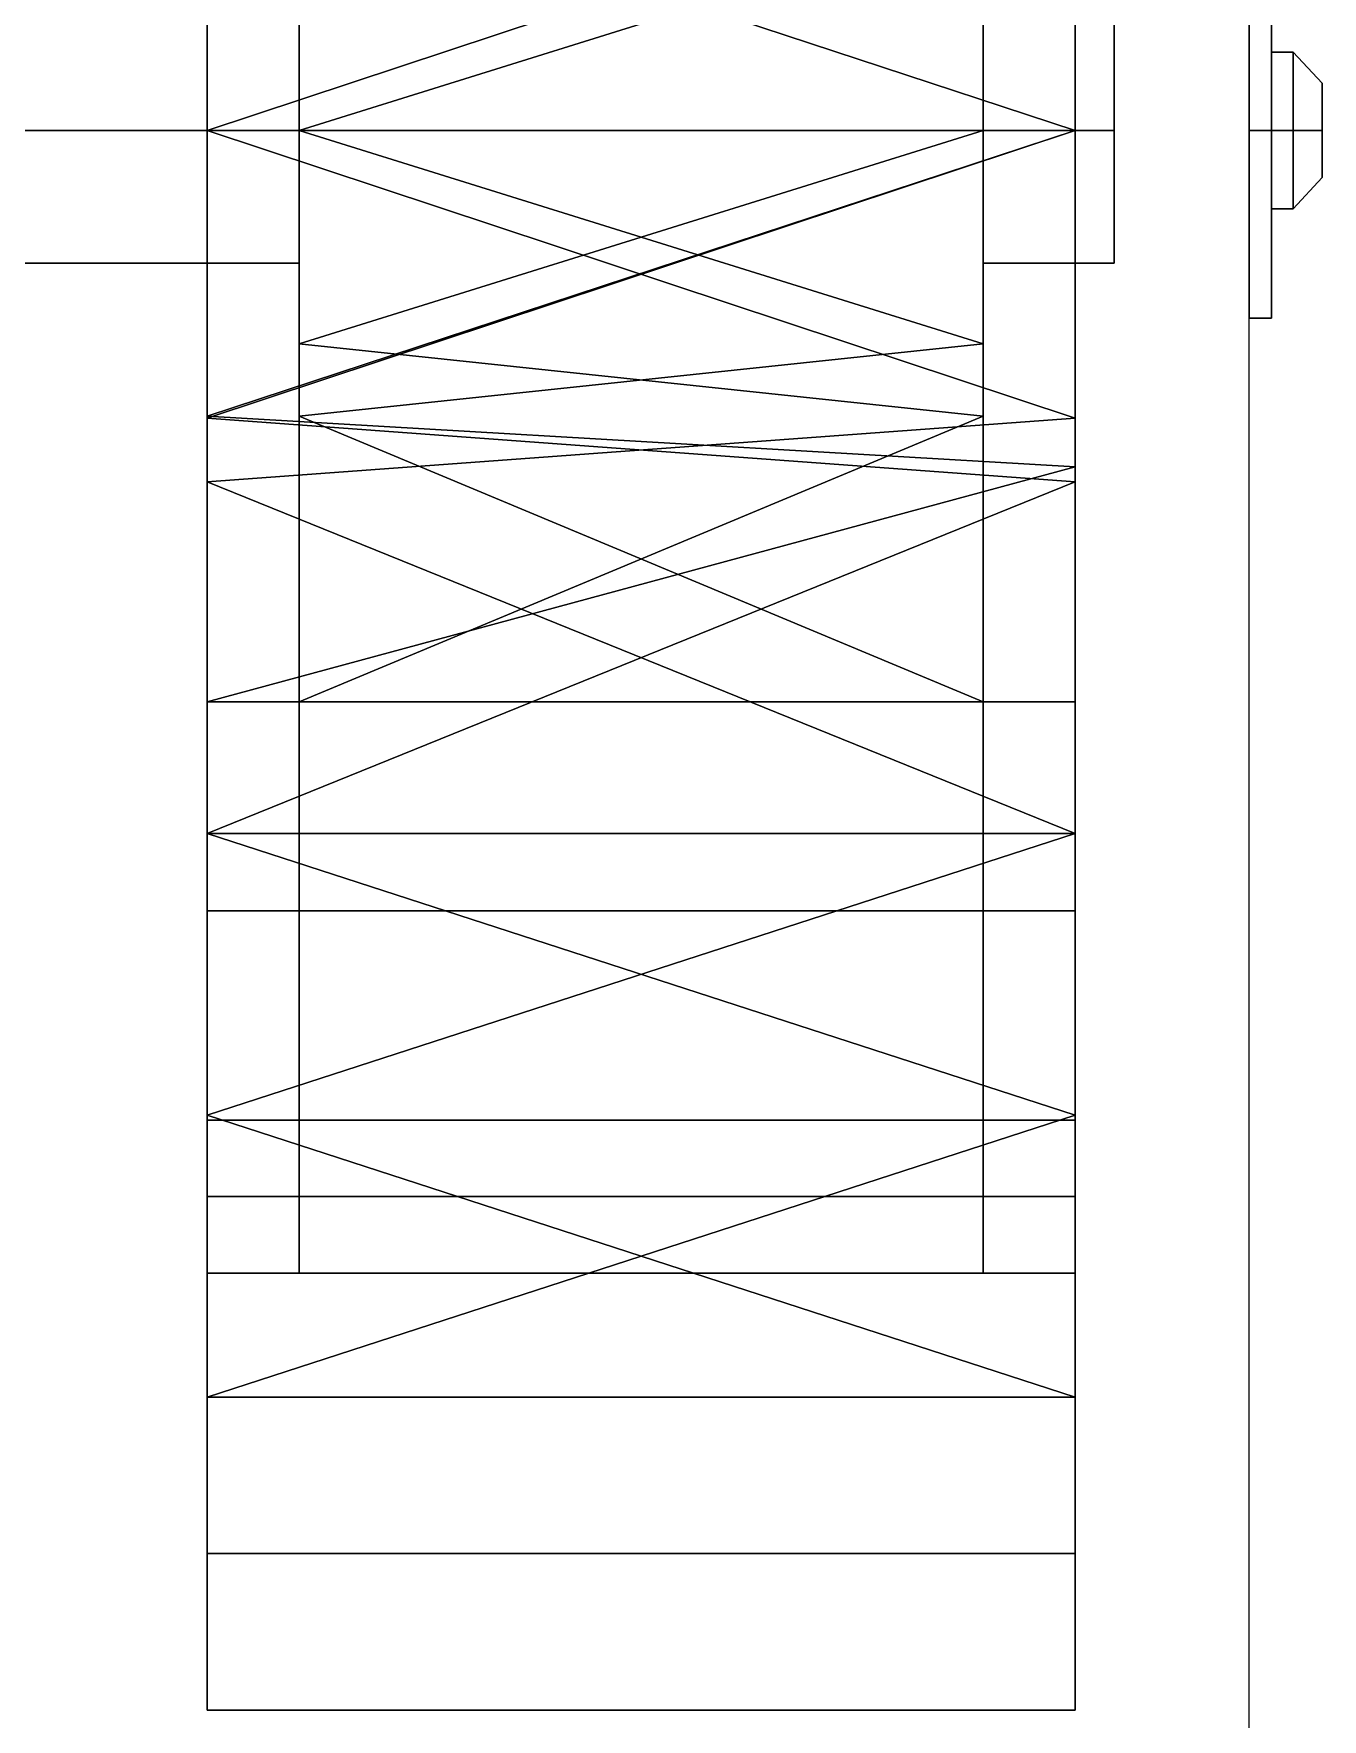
# Model space of a CAD drawing. Header units: millimetres. Extents: x -3 to 631, y -830 to 728.
# Drawn here: x 583 to 630.7, y -123.8 to -61.4 of the extents above; entities that cross this region are included whole.
import ezdxf

# ---------------------------------------------------------------- set-up
doc = ezdxf.new("R2010")
doc.units = ezdxf.units.MM
for name, color, linetype in [('IQ_200_2D', 1, 'Continuous'), ('IQ_200_3D', 1, 'Continuous'), ('IQ_BLACK_3D', 250, 'Continuous')]:
    doc.layers.add(name, color=color, linetype=linetype)

# ---------------------------------------------------------------- blocks, each defined once
blk = doc.blocks.new('TBX_WHEEL125 - TBX_WHEEL125-82163-_3D_')
at = {"layer": 'IQ_200_3D'}
mesh = blk.add_polyface(dxfattribs=at)
corners = [(-38.554, 55.65, 17.681), (-6.419, 55.65, 17.681), (-6.419, 76.809, 23.351), (-6.419, 92.299, 38.841), (-6.419, 97.968, 60), (-6.419, 92.299, 81.159), (-6.419, 76.809, 96.649), (-6.419, 55.65, 102.319), (-38.554, 55.65, 102.319), (-38.554, 76.809, 96.649), (-38.554, 92.299, 81.159), (-38.554, 97.968, 60), (-38.554, 92.299, 38.841), (-38.554, 76.809, 23.351), (-38.554, 68.113, 98.979), (-6.419, 66.229, 99.484), (-6.419, 84.554, 88.904), (-38.554, 84.554, 88.904), (-38.554, 95.134, 70.58), (-6.419, 95.134, 70.58), (-38.554, 68.113, 21.021), (-6.419, 66.229, 20.516), (-6.419, 84.554, 31.096), (-38.554, 84.554, 31.096), (-38.554, 95.134, 49.42), (-6.419, 95.134, 49.42)]
mesh.append_faces([[corners[k] for k in face] for face in [(9, 6, 14), (20, 2, 13), (2, 20, 21), (0, 21, 20)]], dxfattribs={"vtx0": -1, "vtx1": -1})
mesh.append_faces([[corners[k] for k in face] for face in [(16, 17, 10, 5), (19, 18, 11, 4), (18, 19, 5, 10), (6, 9, 17, 16), (22, 23, 13, 2), (24, 25, 4, 11), (23, 22, 3, 12), (14, 6, 15), (12, 3, 25, 24)]], dxfattribs={"vtx0": -1, "vtx2": -1})
mesh.append_faces([[corners[k] for k in face] for face in [(7, 8, 15)]], dxfattribs={"vtx1": -1})
mesh.append_faces([[corners[k] for k in face] for face in [(8, 14, 15)]], dxfattribs={"vtx1": -1, "vtx2": -1})
mesh.append_faces([[corners[k] for k in face] for face in [(0, 1, 21)]], dxfattribs={"vtx2": -1})
mesh = blk.add_polyface(dxfattribs=at)
corners = [(-9.827, 55.65, 17.681), (-35.146, 55.65, 17.681), (-35.146, 76.809, 23.351), (-35.146, 92.299, 38.841), (-35.146, 97.968, 60), (-35.146, 92.299, 81.159), (-35.146, 76.809, 96.649), (-35.146, 55.65, 102.319), (-9.827, 55.65, 102.319), (-9.827, 76.809, 96.649), (-9.827, 92.299, 81.159), (-9.827, 97.968, 60), (-9.827, 92.299, 38.841), (-9.827, 76.809, 23.351), (-35.146, 63.559, 100.199), (-9.827, 66.229, 99.484), (-9.827, 84.554, 88.904), (-35.146, 84.554, 88.904), (-35.146, 95.134, 70.58), (-9.827, 95.134, 70.58), (-9.827, 84.554, 31.096), (-35.146, 84.554, 31.096), (-9.827, 63.559, 19.801), (-35.146, 66.229, 20.516), (-35.146, 95.134, 49.42), (-9.827, 95.134, 49.42)]
mesh.append_faces([[corners[k] for k in face] for face in [(22, 23, 13), (23, 22, 1), (14, 15, 6), (2, 13, 23)]], dxfattribs={"vtx0": -1, "vtx1": -1})
mesh.append_faces([[corners[k] for k in face] for face in [(6, 15, 9), (14, 8, 15)]], dxfattribs={"vtx0": -1, "vtx2": -1})
mesh.append_faces([[corners[k] for k in face] for face in [(5, 17, 16, 10), (18, 5, 10, 19), (17, 6, 9, 16), (19, 11, 4, 18), (3, 24, 25, 12), (2, 21, 20, 13), (11, 25, 24, 4), (21, 3, 12, 20)]], dxfattribs={"vtx1": -1, "vtx3": -1})
mesh.append_faces([[corners[k] for k in face] for face in [(22, 0, 1), (14, 7, 8)]], dxfattribs={"vtx2": -1})
mesh = blk.add_polyface(dxfattribs=at)
corners = [(-35.146, 55.65, 17.681), (-35.146, 55.65, 54.329), (-35.146, 60.561, 57.164), (-35.146, 60.561, 62.836), (-35.146, 55.65, 65.671), (-35.146, 55.65, 102.319), (-35.146, 76.809, 96.649), (-35.146, 92.299, 81.159), (-35.146, 97.968, 60), (-35.146, 92.299, 38.841), (-35.146, 76.809, 23.351)]
mesh.append_faces([[corners[k] for k in face] for face in [(8, 2, 3)]], dxfattribs={"vtx0": -1, "vtx2": -1})
mesh.append_faces([[corners[k] for k in face] for face in [(3, 6, 7, 8), (2, 8, 9, 10)]], dxfattribs={"vtx0": -1, "vtx3": -1})
mesh.append_faces([[corners[k] for k in face] for face in [(1, 2, 10, 0)]], dxfattribs={"vtx1": -1})
mesh.append_faces([[corners[k] for k in face] for face in [(4, 5, 6, 3)]], dxfattribs={"vtx2": -1})
mesh = blk.add_polyface(dxfattribs=at)
corners = [(-9.827, 55.65, 54.329), (-9.827, 55.65, 17.681), (-9.827, 76.809, 23.351), (-9.827, 92.299, 38.841), (-9.827, 97.968, 60), (-9.827, 92.299, 81.159), (-9.827, 76.809, 96.649), (-9.827, 55.65, 102.319), (-9.827, 55.65, 65.671), (-9.827, 60.561, 62.836), (-9.827, 60.561, 57.164)]
mesh.append_faces([[corners[k] for k in face] for face in [(2, 10, 0, 1)]], dxfattribs={"vtx0": -1})
mesh.append_faces([[corners[k] for k in face] for face in [(9, 5, 6, 8)]], dxfattribs={"vtx0": -1, "vtx2": -1})
mesh.append_faces([[corners[k] for k in face] for face in [(7, 8, 6)]], dxfattribs={"vtx1": -1})
mesh.append_faces([[corners[k] for k in face] for face in [(3, 4, 10, 2)]], dxfattribs={"vtx1": -1, "vtx2": -1})
mesh.append_faces([[corners[k] for k in face] for face in [(4, 5, 9, 10)]], dxfattribs={"vtx1": -1, "vtx3": -1})
mesh = blk.add_polyface(dxfattribs=at)
corners = [(-45.824, 55.65, 51.964), (-45.824, 55.65, 57.102), (-45.824, 58.548, 60), (-45.824, 55.65, 62.898), (-45.824, 55.65, 68.036), (-45.824, 62.609, 64.018), (-45.824, 62.609, 55.982)]
mesh.append_faces([[corners[k] for k in face] for face in [(6, 1, 2, 5)]], dxfattribs={"vtx0": -1, "vtx2": -1})
mesh.append_faces([[corners[k] for k in face] for face in [(0, 1, 6)]], dxfattribs={"vtx1": -1})
mesh.append_faces([[corners[k] for k in face] for face in [(3, 4, 5, 2)]], dxfattribs={"vtx2": -1})
mesh = blk.add_polyface(dxfattribs=at)
corners = [(-45, 55.65, 51.964), (-45.824, 55.65, 51.964), (-45.824, 62.609, 55.982), (-45.824, 62.609, 64.018), (-45.824, 55.65, 68.036), (-45, 55.65, 68.036), (-45, 62.609, 64.018), (-45, 62.609, 55.982)]
mesh.append_faces([[corners[k] for k in face] for face in [(1, 2, 7, 0)]], dxfattribs={"vtx1": -1})
mesh.append_faces([[corners[k] for k in face] for face in [(2, 3, 6, 7)]], dxfattribs={"vtx1": -1, "vtx3": -1})
mesh.append_faces([[corners[k] for k in face] for face in [(3, 4, 5, 6)]], dxfattribs={"vtx3": -1})
mesh = blk.add_polyface(dxfattribs=at)
corners = [(-45, 55.65, 60), (-45, 55.65, 51.964), (-45, 62.609, 55.982), (-45, 62.609, 64.018), (-45, 55.65, 68.036)]
mesh.append_faces([[corners[k] for k in face] for face in [(1, 2, 0)]], dxfattribs={"vtx1": -1})
mesh.append_faces([[corners[k] for k in face] for face in [(3, 4, 0, 2)]], dxfattribs={"vtx2": -1})
mesh = blk.add_polyface(dxfattribs=at)
corners = [(-35.146, 55.65, 54.329), (-40, 55.65, 54.329), (-40, 60.561, 57.164), (-40, 60.561, 62.836), (-40, 55.65, 65.671), (-35.146, 55.65, 65.671), (-35.146, 60.561, 62.836), (-35.146, 60.561, 57.164)]
mesh.append_faces([[corners[k] for k in face] for face in [(1, 2, 7, 0)]], dxfattribs={"vtx1": -1})
mesh.append_faces([[corners[k] for k in face] for face in [(2, 3, 6, 7)]], dxfattribs={"vtx1": -1, "vtx3": -1})
mesh.append_faces([[corners[k] for k in face] for face in [(3, 4, 5, 6)]], dxfattribs={"vtx3": -1})
mesh = blk.add_polyface(dxfattribs=at)
corners = [(-40, 55.65, 54.329), (-40, 55.65, 60), (-40, 55.65, 65.671), (-40, 60.561, 62.836), (-40, 60.561, 57.164)]
mesh.append_faces([[corners[k] for k in face] for face in [(2, 3, 1)]], dxfattribs={"vtx1": -1})
mesh.append_faces([[corners[k] for k in face] for face in [(4, 0, 1, 3)]], dxfattribs={"vtx2": -1})
mesh = blk.add_polyface(dxfattribs=at)
corners = [(9.827, 55.65, 54.329), (-9.827, 55.65, 54.329), (-9.827, 60.561, 57.164), (-9.827, 60.561, 62.836), (-9.827, 55.65, 65.671), (9.827, 55.65, 65.671), (9.827, 60.561, 62.836), (9.827, 60.561, 57.164)]
mesh.append_faces([[corners[k] for k in face] for face in [(1, 2, 7, 0)]], dxfattribs={"vtx1": -1})
mesh.append_faces([[corners[k] for k in face] for face in [(2, 3, 6, 7)]], dxfattribs={"vtx1": -1, "vtx3": -1})
mesh.append_faces([[corners[k] for k in face] for face in [(3, 4, 5, 6)]], dxfattribs={"vtx3": -1})
mesh = blk.add_polyface(dxfattribs=at)
corners = [(-46.624, 55.65, 57.102), (-47.704, 55.65, 58.256), (-47.704, 57.393, 60), (-47.704, 55.65, 61.744), (-46.624, 55.65, 62.898), (-46.624, 58.548, 60)]
mesh.append_faces([[corners[k] for k in face] for face in [(2, 3, 4, 5), (5, 0, 1, 2)]], dxfattribs={"vtx3": -1})
mesh = blk.add_polyface(dxfattribs=at)
corners = [(-45.824, 55.65, 57.102), (-46.624, 55.65, 57.102), (-46.624, 58.548, 60), (-46.624, 55.65, 62.898), (-45.824, 55.65, 62.898), (-45.824, 58.548, 60)]
mesh.append_faces([[corners[k] for k in face] for face in [(2, 3, 4, 5), (5, 0, 1, 2)]], dxfattribs={"vtx3": -1})
mesh = blk.add_polyface(dxfattribs=at)
corners = [(-47.704, 55.65, 58.256), (-47.704, 55.65, 60), (-47.704, 55.65, 61.744), (-47.704, 57.393, 60)]
mesh.append_faces([[corners[k] for k in face] for face in [(1, 2, 3, 0)]])
mesh = blk.add_polyface(dxfattribs=at)
corners = [(-47.704, 55.65, 61.744), (-47.704, 55.65, 60), (-47.704, 55.65, 58.256), (-47.704, 53.906, 60)]
mesh.append_faces([[corners[k] for k in face] for face in [(3, 0, 1, 2)]])
mesh = blk.add_polyface(dxfattribs=at)
corners = [(-46.624, 55.65, 62.898), (-47.704, 55.65, 61.744), (-47.704, 53.906, 60), (-47.704, 55.65, 58.256), (-46.624, 55.65, 57.102), (-46.624, 52.751, 60)]
mesh.append_faces([[corners[k] for k in face] for face in [(2, 3, 4, 5), (5, 0, 1, 2)]], dxfattribs={"vtx3": -1})
mesh = blk.add_polyface(dxfattribs=at)
corners = [(-45.824, 55.65, 62.898), (-46.624, 55.65, 62.898), (-46.624, 52.751, 60), (-46.624, 55.65, 57.102), (-45.824, 55.65, 57.102), (-45.824, 52.751, 60)]
mesh.append_faces([[corners[k] for k in face] for face in [(2, 3, 4, 5), (5, 0, 1, 2)]], dxfattribs={"vtx3": -1})
mesh = blk.add_polyface(dxfattribs=at)
corners = [(-45.824, 55.65, 68.036), (-45.824, 55.65, 62.898), (-45.824, 52.751, 60), (-45.824, 55.65, 57.102), (-45.824, 55.65, 51.964), (-45.824, 48.69, 55.982), (-45.824, 48.69, 64.018)]
mesh.append_faces([[corners[k] for k in face] for face in [(5, 6, 2, 3)]], dxfattribs={"vtx1": -1, "vtx3": -1})
mesh.append_faces([[corners[k] for k in face] for face in [(3, 4, 5)]], dxfattribs={"vtx2": -1})
mesh.append_faces([[corners[k] for k in face] for face in [(6, 0, 1, 2)]], dxfattribs={"vtx3": -1})
mesh = blk.add_polyface(dxfattribs=at)
corners = [(-45, 55.65, 68.036), (-45.824, 55.65, 68.036), (-45.824, 48.69, 64.018), (-45.824, 48.69, 55.982), (-45.824, 55.65, 51.964), (-45, 55.65, 51.964), (-45, 48.69, 55.982), (-45, 48.69, 64.018)]
mesh.append_faces([[corners[k] for k in face] for face in [(1, 2, 7, 0)]], dxfattribs={"vtx1": -1})
mesh.append_faces([[corners[k] for k in face] for face in [(2, 3, 6, 7)]], dxfattribs={"vtx1": -1, "vtx3": -1})
mesh.append_faces([[corners[k] for k in face] for face in [(3, 4, 5, 6)]], dxfattribs={"vtx3": -1})
mesh = blk.add_polyface(dxfattribs=at)
corners = [(-45, 55.65, 60), (-45, 55.65, 68.036), (-45, 48.69, 64.018), (-45, 48.69, 55.982), (-45, 55.65, 51.964)]
mesh.append_faces([[corners[k] for k in face] for face in [(3, 4, 0)]], dxfattribs={"vtx2": -1})
mesh.append_faces([[corners[k] for k in face] for face in [(0, 1, 2, 3)]], dxfattribs={"vtx3": -1})
mesh = blk.add_polyface(dxfattribs=at)
corners = [(-35.146, 55.65, 65.671), (-40, 55.65, 65.671), (-40, 50.738, 62.836), (-40, 50.738, 57.164), (-40, 55.65, 54.329), (-35.146, 55.65, 54.329), (-35.146, 50.738, 57.164), (-35.146, 50.738, 62.836)]
mesh.append_faces([[corners[k] for k in face] for face in [(1, 2, 7, 0)]], dxfattribs={"vtx1": -1})
mesh.append_faces([[corners[k] for k in face] for face in [(2, 3, 6, 7)]], dxfattribs={"vtx1": -1, "vtx3": -1})
mesh.append_faces([[corners[k] for k in face] for face in [(3, 4, 5, 6)]], dxfattribs={"vtx3": -1})
mesh = blk.add_polyface(dxfattribs=at)
corners = [(-40, 55.65, 65.671), (-40, 55.65, 60), (-40, 55.65, 54.329), (-40, 50.738, 57.164), (-40, 50.738, 62.836)]
mesh.append_faces([[corners[k] for k in face] for face in [(4, 0, 1)]], dxfattribs={"vtx2": -1})
mesh.append_faces([[corners[k] for k in face] for face in [(1, 2, 3, 4)]], dxfattribs={"vtx3": -1})
mesh = blk.add_polyface(dxfattribs=at)
corners = [(-38.554, 55.65, 102.319), (-6.419, 55.65, 102.319), (-6.419, 34.49, 96.649), (-6.419, 19.001, 81.159), (-6.419, 13.331, 60), (-6.419, 19.001, 38.841), (-6.419, 34.49, 23.351), (-6.419, 55.65, 17.681), (-38.554, 55.65, 17.681), (-38.554, 34.49, 23.351), (-38.554, 19.001, 38.841), (-38.554, 13.331, 60), (-38.554, 19.001, 81.159), (-38.554, 34.49, 96.649), (-38.554, 43.186, 21.021), (-6.419, 45.07, 20.516), (-6.419, 26.746, 31.096), (-38.554, 26.746, 31.096), (-38.554, 16.166, 49.42), (-6.419, 16.166, 49.42), (-38.554, 26.746, 88.904), (-6.419, 26.746, 88.904), (-38.554, 43.186, 98.979), (-6.419, 45.07, 99.484), (-38.554, 16.166, 70.58), (-6.419, 16.166, 70.58)]
mesh.append_faces([[corners[k] for k in face] for face in [(9, 6, 14), (22, 2, 13), (2, 22, 23), (0, 23, 22)]], dxfattribs={"vtx0": -1, "vtx1": -1})
mesh.append_faces([[corners[k] for k in face] for face in [(19, 18, 11, 4), (16, 17, 10, 5), (5, 10, 18, 19), (6, 9, 17, 16), (14, 6, 15), (4, 11, 24, 25), (12, 3, 25, 24)]], dxfattribs={"vtx0": -1, "vtx2": -1})
mesh.append_faces([[corners[k] for k in face] for face in [(7, 8, 15)]], dxfattribs={"vtx1": -1})
mesh.append_faces([[corners[k] for k in face] for face in [(8, 14, 15)]], dxfattribs={"vtx1": -1, "vtx2": -1})
mesh.append_faces([[corners[k] for k in face] for face in [(21, 3, 12, 20), (20, 13, 2, 21)]], dxfattribs={"vtx1": -1, "vtx3": -1})
mesh.append_faces([[corners[k] for k in face] for face in [(0, 1, 23)]], dxfattribs={"vtx2": -1})
mesh = blk.add_polyface(dxfattribs=at)
corners = [(-9.827, 55.65, 102.319), (-35.146, 55.65, 102.319), (-35.146, 34.49, 96.649), (-35.146, 19.001, 81.159), (-35.146, 13.331, 60), (-35.146, 19.001, 38.841), (-35.146, 34.49, 23.351), (-35.146, 55.65, 17.681), (-9.827, 55.65, 17.681), (-9.827, 34.49, 23.351), (-9.827, 19.001, 38.841), (-9.827, 13.331, 60), (-9.827, 19.001, 81.159), (-9.827, 34.49, 96.649), (-35.146, 47.74, 19.801), (-9.827, 45.07, 20.516), (-9.827, 26.746, 31.096), (-35.146, 26.746, 31.096), (-35.146, 16.166, 49.42), (-9.827, 16.166, 49.42), (-35.146, 47.74, 100.199), (-9.827, 45.07, 99.484), (-9.827, 26.746, 88.904), (-35.146, 26.746, 88.904), (-35.146, 16.166, 70.58), (-9.827, 16.166, 70.58)]
mesh.append_faces([[corners[k] for k in face] for face in [(14, 15, 6)]], dxfattribs={"vtx0": -1, "vtx1": -1})
mesh.append_faces([[corners[k] for k in face] for face in [(6, 15, 9), (14, 8, 15), (24, 11, 25, 3)]], dxfattribs={"vtx0": -1, "vtx2": -1})
mesh.append_faces([[corners[k] for k in face] for face in [(20, 2, 21), (13, 21, 2), (21, 0, 20), (24, 4, 11), (25, 12, 3)]], dxfattribs={"vtx1": -1, "vtx2": -1})
mesh.append_faces([[corners[k] for k in face] for face in [(4, 18, 19, 11), (5, 17, 16, 10), (10, 19, 18, 5), (17, 6, 9, 16), (22, 13, 2, 23), (23, 3, 12, 22)]], dxfattribs={"vtx1": -1, "vtx3": -1})
mesh.append_faces([[corners[k] for k in face] for face in [(0, 1, 20), (14, 7, 8)]], dxfattribs={"vtx2": -1})
mesh = blk.add_polyface(dxfattribs=at)
corners = [(-35.146, 55.65, 102.319), (-35.146, 55.65, 65.671), (-35.146, 50.738, 62.836), (-35.146, 50.738, 57.164), (-35.146, 55.65, 54.329), (-35.146, 55.65, 17.681), (-35.146, 34.49, 23.351), (-35.146, 19.001, 38.841), (-35.146, 13.331, 60), (-35.146, 19.001, 81.159), (-35.146, 34.49, 96.649)]
mesh.append_faces([[corners[k] for k in face] for face in [(6, 3, 4, 5)]], dxfattribs={"vtx0": -1})
mesh.append_faces([[corners[k] for k in face] for face in [(2, 9, 10, 1)]], dxfattribs={"vtx0": -1, "vtx2": -1})
mesh.append_faces([[corners[k] for k in face] for face in [(0, 1, 10)]], dxfattribs={"vtx1": -1})
mesh.append_faces([[corners[k] for k in face] for face in [(7, 8, 3, 6)]], dxfattribs={"vtx1": -1, "vtx2": -1})
mesh.append_faces([[corners[k] for k in face] for face in [(8, 9, 2, 3)]], dxfattribs={"vtx1": -1, "vtx3": -1})
mesh = blk.add_polyface(dxfattribs=at)
corners = [(-9.827, 55.65, 65.671), (-9.827, 55.65, 102.319), (-9.827, 34.49, 96.649), (-9.827, 19.001, 81.159), (-9.827, 13.331, 60), (-9.827, 19.001, 38.841), (-9.827, 34.49, 23.351), (-9.827, 55.65, 17.681), (-9.827, 55.65, 54.329), (-9.827, 50.738, 57.164), (-9.827, 50.738, 62.836)]
mesh.append_faces([[corners[k] for k in face] for face in [(10, 4, 9)]], dxfattribs={"vtx0": -1, "vtx1": -1})
mesh.append_faces([[corners[k] for k in face] for face in [(10, 2, 3, 4), (9, 4, 5, 6)]], dxfattribs={"vtx0": -1, "vtx3": -1})
mesh.append_faces([[corners[k] for k in face] for face in [(8, 9, 6, 7)]], dxfattribs={"vtx1": -1})
mesh.append_faces([[corners[k] for k in face] for face in [(0, 1, 2, 10)]], dxfattribs={"vtx2": -1})
mesh = blk.add_polyface(dxfattribs=at)
corners = [(9.827, 55.65, 65.671), (-9.827, 55.65, 65.671), (-9.827, 50.738, 62.836), (-9.827, 50.738, 57.164), (-9.827, 55.65, 54.329), (9.827, 55.65, 54.329), (9.827, 50.738, 57.164), (9.827, 50.738, 62.836)]
mesh.append_faces([[corners[k] for k in face] for face in [(1, 2, 7, 0)]], dxfattribs={"vtx1": -1})
mesh.append_faces([[corners[k] for k in face] for face in [(2, 3, 6, 7)]], dxfattribs={"vtx1": -1, "vtx3": -1})
mesh.append_faces([[corners[k] for k in face] for face in [(3, 4, 5, 6)]], dxfattribs={"vtx3": -1})
at = {"layer": 'IQ_BLACK_3D'}
mesh = blk.add_polyface(dxfattribs=at)
corners = [(-6.419, 55.65), (-38.554, 55.65), (-38.554, 81.683, 5.942), (-38.554, 102.56, 22.591), (-38.554, 114.145, 46.649), (-38.554, 114.145, 73.351), (-38.554, 102.56, 97.409), (-38.554, 81.683, 114.058), (-38.554, 55.65, 120), (-6.419, 55.65, 120), (-6.419, 81.683, 114.058), (-6.419, 102.56, 97.409), (-6.419, 114.145, 73.351), (-6.419, 114.145, 46.649), (-6.419, 102.56, 22.591), (-6.419, 81.683, 5.942), (-38.554, 66.301, 117.569), (-6.419, 68.666, 117.029), (-6.419, 92.121, 105.734), (-38.554, 92.121, 105.734), (-6.419, 108.352, 85.38), (-38.554, 108.352, 85.38), (-6.419, 114.145, 60), (-38.554, 114.145, 60), (-6.419, 108.352, 34.62), (-38.554, 108.352, 34.62), (-6.419, 92.121, 14.266), (-38.554, 92.121, 14.266), (-6.419, 66.301, 2.431), (-38.554, 68.666, 2.971)]
mesh.append_faces([[corners[k] for k in face] for face in [(28, 29, 15), (16, 17, 7), (2, 15, 29)]], dxfattribs={"vtx0": -1, "vtx1": -1})
mesh.append_faces([[corners[k] for k in face] for face in [(7, 17, 10), (18, 6, 19, 10), (27, 14, 26, 2), (28, 1, 29)]], dxfattribs={"vtx0": -1, "vtx2": -1})
mesh.append_faces([[corners[k] for k in face] for face in [(9, 17, 16), (19, 7, 10), (26, 15, 2), (27, 3, 14), (18, 11, 6)]], dxfattribs={"vtx1": -1, "vtx2": -1})
mesh.append_faces([[corners[k] for k in face] for face in [(5, 21, 20, 12), (11, 20, 21, 6), (4, 23, 22, 13), (3, 25, 24, 14), (13, 24, 25, 4), (23, 5, 12, 22)]], dxfattribs={"vtx1": -1, "vtx3": -1})
mesh.append_faces([[corners[k] for k in face] for face in [(16, 8, 9), (28, 0, 1)]], dxfattribs={"vtx2": -1})
mesh = blk.add_polyface(dxfattribs=at)
corners = [(-38.554, 55.65), (-38.554, 55.65, 17.681), (-38.554, 76.809, 23.351), (-38.554, 92.299, 38.841), (-38.554, 97.968, 60), (-38.554, 92.299, 81.159), (-38.554, 76.809, 96.649), (-38.554, 55.65, 102.319), (-38.554, 55.65, 120), (-38.554, 81.683, 114.058), (-38.554, 102.56, 97.409), (-38.554, 114.145, 73.351), (-38.554, 114.145, 46.649), (-38.554, 102.56, 22.591), (-38.554, 81.683, 5.942)]
mesh.append_faces([[corners[k] for k in face] for face in [(5, 10, 11, 4), (10, 5, 6, 9), (12, 3, 4, 11), (13, 2, 3, 12), (2, 13, 14)]], dxfattribs={"vtx0": -1, "vtx2": -1})
mesh.append_faces([[corners[k] for k in face] for face in [(1, 2, 14, 0)]], dxfattribs={"vtx1": -1})
mesh.append_faces([[corners[k] for k in face] for face in [(7, 8, 9, 6)]], dxfattribs={"vtx2": -1})
mesh = blk.add_polyface(dxfattribs=at)
corners = [(-6.419, 55.65, 17.681), (-6.419, 55.65), (-6.419, 81.683, 5.942), (-6.419, 102.56, 22.591), (-6.419, 114.145, 46.649), (-6.419, 114.145, 73.351), (-6.419, 102.56, 97.409), (-6.419, 81.683, 114.058), (-6.419, 55.65, 120), (-6.419, 55.65, 102.319), (-6.419, 76.809, 96.649), (-6.419, 92.299, 81.159), (-6.419, 97.968, 60), (-6.419, 92.299, 38.841), (-6.419, 76.809, 23.351)]
mesh.append_faces([[corners[k] for k in face] for face in [(2, 14, 0, 1)]], dxfattribs={"vtx0": -1})
mesh.append_faces([[corners[k] for k in face] for face in [(2, 3, 14)]], dxfattribs={"vtx1": -1, "vtx2": -1})
mesh.append_faces([[corners[k] for k in face] for face in [(5, 6, 11, 12), (10, 11, 6, 7), (12, 13, 4, 5), (13, 14, 3, 4)]], dxfattribs={"vtx1": -1, "vtx3": -1})
mesh.append_faces([[corners[k] for k in face] for face in [(7, 8, 9, 10)]], dxfattribs={"vtx3": -1})
mesh = blk.add_polyface(dxfattribs=at)
corners = [(-6.419, 55.65, 120), (-38.554, 55.65, 120), (-38.554, 29.617, 114.058), (-38.554, 8.74, 97.409), (-38.554, -2.846, 73.351), (-38.554, -2.846, 46.649), (-38.554, 8.74, 22.591), (-38.554, 29.617, 5.942), (-38.554, 55.65), (-6.419, 55.65), (-6.419, 29.617, 5.942), (-6.419, 8.74, 22.591), (-6.419, -2.846, 46.649), (-6.419, -2.846, 73.351), (-6.419, 8.74, 97.409), (-6.419, 29.617, 114.058), (-38.554, 44.998, 2.431), (-6.419, 42.633, 2.971), (-6.419, 19.178, 14.266), (-38.554, 19.178, 14.266), (-6.419, 2.947, 34.62), (-38.554, 2.947, 34.62), (-6.419, -2.846, 60), (-38.554, -2.846, 60), (-6.419, 2.947, 85.38), (-38.554, 2.947, 85.38), (-38.554, 44.998, 117.569), (-6.419, 42.633, 117.029), (-38.554, 19.178, 105.734), (-6.419, 19.178, 105.734)]
mesh.append_faces([[corners[k] for k in face] for face in [(16, 17, 7)]], dxfattribs={"vtx0": -1, "vtx1": -1})
mesh.append_faces([[corners[k] for k in face] for face in [(7, 17, 10), (3, 14, 29, 28), (28, 29, 15, 2)]], dxfattribs={"vtx0": -1, "vtx2": -1})
mesh.append_faces([[corners[k] for k in face] for face in [(26, 2, 27), (9, 17, 16), (15, 27, 2), (27, 0, 26)]], dxfattribs={"vtx1": -1, "vtx2": -1})
mesh.append_faces([[corners[k] for k in face] for face in [(6, 19, 18, 11), (11, 20, 21, 6), (12, 22, 23, 5), (5, 21, 20, 12), (24, 14, 3, 25), (22, 13, 4, 23), (19, 7, 10, 18), (25, 4, 13, 24)]], dxfattribs={"vtx1": -1, "vtx3": -1})
mesh.append_faces([[corners[k] for k in face] for face in [(0, 1, 26), (16, 8, 9)]], dxfattribs={"vtx2": -1})
mesh = blk.add_polyface(dxfattribs=at)
corners = [(-38.554, 55.65, 120), (-38.554, 55.65, 102.319), (-38.554, 34.49, 96.649), (-38.554, 19.001, 81.159), (-38.554, 13.331, 60), (-38.554, 19.001, 38.841), (-38.554, 34.49, 23.351), (-38.554, 55.65, 17.681), (-38.554, 55.65), (-38.554, 29.617, 5.942), (-38.554, 8.74, 22.591), (-38.554, -2.846, 46.649), (-38.554, -2.846, 73.351), (-38.554, 8.74, 97.409), (-38.554, 29.617, 114.058)]
mesh.append_faces([[corners[k] for k in face] for face in [(9, 6, 7, 8)]], dxfattribs={"vtx0": -1})
mesh.append_faces([[corners[k] for k in face] for face in [(6, 9, 10)]], dxfattribs={"vtx0": -1, "vtx2": -1})
mesh.append_faces([[corners[k] for k in face] for face in [(13, 14, 2, 3), (12, 13, 3, 4), (11, 12, 4, 5), (10, 11, 5, 6)]], dxfattribs={"vtx1": -1, "vtx3": -1})
mesh.append_faces([[corners[k] for k in face] for face in [(14, 0, 1, 2)]], dxfattribs={"vtx3": -1})
mesh = blk.add_polyface(dxfattribs=at)
corners = [(-6.419, 55.65, 102.319), (-6.419, 55.65, 120), (-6.419, 29.617, 114.058), (-6.419, 8.74, 97.409), (-6.419, -2.846, 73.351), (-6.419, -2.846, 46.649), (-6.419, 8.74, 22.591), (-6.419, 29.617, 5.942), (-6.419, 55.65), (-6.419, 55.65, 17.681), (-6.419, 34.49, 23.351), (-6.419, 19.001, 38.841), (-6.419, 13.331, 60), (-6.419, 19.001, 81.159), (-6.419, 34.49, 96.649)]
mesh.append_faces([[corners[k] for k in face] for face in [(14, 2, 3, 13), (13, 3, 4, 12), (12, 4, 5, 11)]], dxfattribs={"vtx0": -1, "vtx2": -1})
mesh.append_faces([[corners[k] for k in face] for face in [(9, 10, 7, 8)]], dxfattribs={"vtx1": -1})
mesh.append_faces([[corners[k] for k in face] for face in [(5, 6, 11)]], dxfattribs={"vtx1": -1, "vtx2": -1})
mesh.append_faces([[corners[k] for k in face] for face in [(6, 7, 10, 11)]], dxfattribs={"vtx1": -1, "vtx3": -1})
mesh.append_faces([[corners[k] for k in face] for face in [(0, 1, 2, 14)]], dxfattribs={"vtx2": -1})

msp = doc.modelspace()

# ---------------------------------------------------------------- linework, layer by layer
at = {"layer": 'IQ_200_2D'}
msp.add_line((628, -670), (628, 0), dxfattribs=at)

# ---------------------------------------------------------------- block references
at = {"layer": 'IQ_200_3D', "rotation": 180}
msp.add_blockref('TBX_WHEEL125 - TBX_WHEEL125-82163-_3D_', (583, -9.35), dxfattribs=at)

doc.saveas('drawing.dxf')
